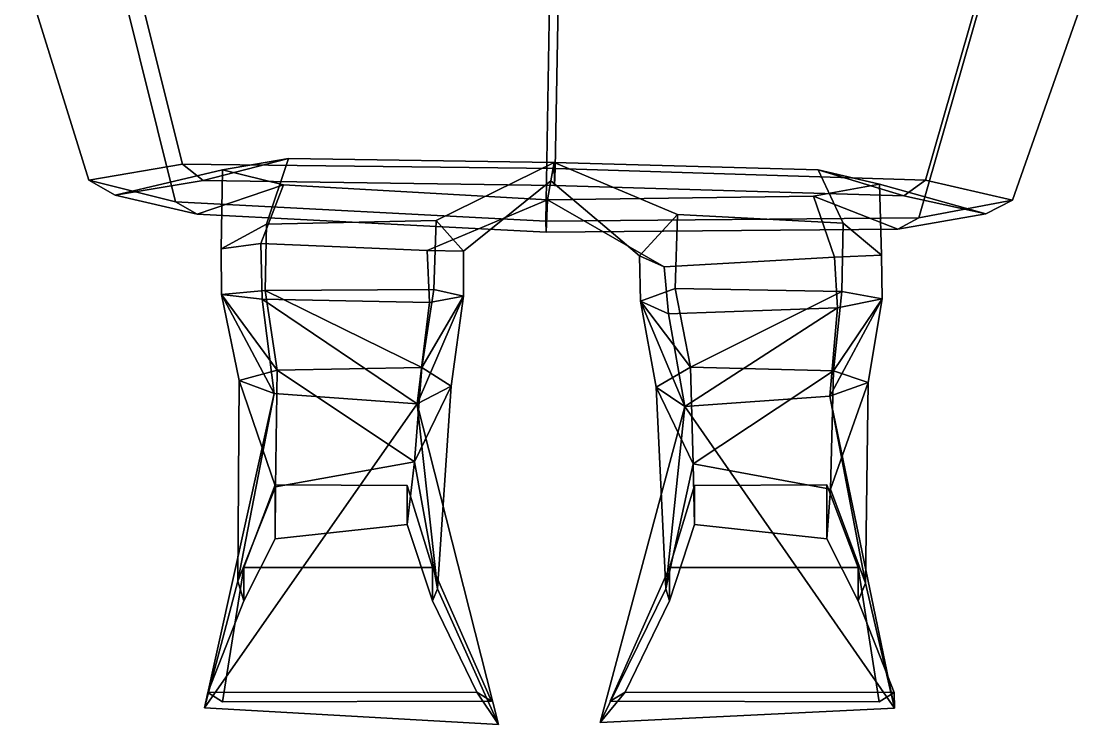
# Model space of a CAD drawing. Extents: x -144 to 140, y -159 to 354.
# Drawn here: x -134.1 to 132.1, y -158.7 to 16.8 of the extents above; entities that cross this region are included whole.
import ezdxf

# ---------------------------------------------------------------- set-up
doc = ezdxf.new("R2010")
doc.units = 0

msp = doc.modelspace()

# ---------------------------------------------------------------- linework, layer by layer
for points in [[(-107.418007, 35.473358, 82.283066), (-134.13707, 31.507385, -1.033734), (-117.246819, -22.814362, -3.972166), (-93.907188, -18.775284, 79.383064)], [(-0.818775, -19.857834, 112.339821), (0.136332, 35.04097, 115.124329), (-107.418007, 35.473358, 82.283066), (-93.907188, -18.775284, 79.383064)], [(-0.818775, -19.857834, 112.339821), (91.641678, -22.789871, 77.272896), (107.029205, 30.833511, 79.844246), (0.136332, 35.04097, 115.124329)], [(-117.246819, -22.814362, -3.972166), (-134.13707, 31.507385, -1.033734), (-109.110168, 26.0177, -92.375687), (-95.59935, -28.230927, -95.275688)], [(107.029205, 30.833511, 79.844246), (91.641678, -22.789871, 77.272896), (113.361183, -27.803864, -6.594772), (132.128159, 25.746399, -4.061855)], [(-95.59935, -28.230927, -95.275688), (-109.110168, 26.0177, -92.375687), (-2.214876, 21.903366, -127.652023), (-3.170882, -33.00119, -130.435852)], [(113.361183, -27.803864, -6.594772), (89.949516, -32.245514, -97.385857), (105.337044, 21.377869, -94.814507), (132.128159, 25.746399, -4.061855)], [(89.949516, -32.245514, -97.385857), (-3.170882, -33.00119, -130.435852), (-2.214876, 21.903366, -127.652023), (105.337044, 21.377869, -94.814507)], [(-88.746819, -22.904999, 70.724678), (-110.678947, -26.517075, -4.228092), (-83.915222, -20.248856, -4.183941), (-67.461845, -17.358643, 55.366081)], [(-1.000756, -24.116219, 99.821938), (-88.746819, -22.904999, 70.724678), (-67.461845, -17.358643, 55.366081), (-1.085556, -18.35643, 79.020203)], [(-67.461845, -17.358643, 55.366081), (-83.915222, -20.248856, -4.183941), (-84.198387, -39.912201, -4.879752), (-72.879608, -33.756042, 34.958607)], [(-1.085556, -18.35643, 79.020203), (-67.461845, -17.358643, 55.366081), (-72.879608, -33.756042, 34.958607), (-30.541588, -32.887985, 56.33894)], [(-1.904783, -22.934204, -5.537394), (-1.085556, -18.35643, 79.020203), (-30.541588, -32.887985, 56.33894), (-23.767452, -40.551697, -6.035616)], [(20.210032, -41.680817, -5.263466), (29.724386, -31.340378, 56.627495), (-1.085556, -18.35643, 79.020203), (-1.904783, -22.934204, -5.537394)], [(-1.085556, -18.35643, 79.020203), (29.724386, -31.340378, 56.627495), (71.074806, -33.523972, 33.236935), (64.847923, -20.221329, 53.861378)], [(-1.000756, -24.116219, 99.821938), (-1.085556, -18.35643, 79.020203), (64.847923, -20.221329, 53.861378), (86.194351, -26.690079, 68.735146)], [(-93.907188, -18.775284, 79.383064), (-117.246819, -22.814362, -3.972166), (-110.678947, -26.517075, -4.228092), (-88.746819, -22.904999, 70.724678)], [(-110.678947, -26.517075, -4.228092), (-90.244308, -31.272835, -83.840591), (-68.645134, -23.970749, -66.7686), (-83.915222, -20.248856, -4.183941)], [(-0.818775, -19.857834, 112.339821), (-93.907188, -18.775284, 79.383064), (-88.746819, -22.904999, 70.724678), (-1.000756, -24.116219, 99.821938)], [(-83.915222, -20.248856, -4.183941), (-68.645134, -23.970749, -66.7686), (-74.325798, -38.629044, -47.434235), (-84.198387, -39.912201, -4.879752)], [(-0.818775, -19.857834, 112.339821), (-1.000756, -24.116219, 99.821938), (86.194351, -26.690079, 68.735146), (91.641678, -22.789871, 77.272896)], [(64.847923, -20.221329, 53.861378), (71.074806, -33.523972, 33.236935), (80.624733, -41.518723, -6.981206), (80.143913, -23.798485, -6.049716)], [(86.194351, -26.690079, 68.735146), (64.847923, -20.221329, 53.861378), (80.143913, -23.798485, -6.049716), (106.669464, -31.219681, -6.699903)], [(-117.246819, -22.814362, -3.972166), (-95.59935, -28.230927, -95.275688), (-90.244308, -31.272835, -83.840591), (-110.678947, -26.517075, -4.228092)], [(-2.75684, -27.695404, -93.483505), (-1.904783, -22.934204, -5.537394), (-23.767452, -40.551697, -6.035616), (-32.766502, -40.384911, -70.419273)], [(20.210032, -41.680817, -5.263466), (-1.904783, -22.934204, -5.537394), (-2.75684, -27.695404, -93.483505), (26.370218, -44.461021, -70.219231)], [(80.143913, -23.798485, -6.049716), (80.624733, -41.518723, -6.981206), (68.894592, -42.052399, -49.213436), (63.664631, -26.833443, -68.2733)], [(106.669464, -31.219681, -6.699903), (80.143913, -23.798485, -6.049716), (63.664631, -26.833443, -68.2733), (84.696861, -35.057907, -85.830124)], [(91.641678, -22.789871, 77.272896), (86.194351, -26.690079, 68.735146), (106.669464, -31.219681, -6.699903), (113.361183, -27.803864, -6.594772)], [(-90.244308, -31.272835, -83.840591), (-3.082267, -35.747498, -115.023788), (-2.75684, -27.695404, -93.483505), (-68.645134, -23.970749, -66.7686)], [(-68.645134, -23.970749, -66.7686), (-2.75684, -27.695404, -93.483505), (-32.766502, -40.384911, -70.419273), (-74.325798, -38.629044, -47.434235)], [(-95.59935, -28.230927, -95.275688), (-3.170882, -33.00119, -130.435852), (-3.082267, -35.747498, -115.023788), (-90.244308, -31.272835, -83.840591)], [(84.696861, -35.057907, -85.830124), (63.664631, -26.833443, -68.2733), (-2.75684, -27.695404, -93.483505), (-3.082267, -35.747498, -115.023788)], [(63.664631, -26.833443, -68.2733), (68.894592, -42.052399, -49.213436), (26.370218, -44.461021, -70.219231), (-2.75684, -27.695404, -93.483505)], [(113.361183, -27.803864, -6.594772), (106.669464, -31.219681, -6.699903), (84.696861, -35.057907, -85.830124), (89.949516, -32.245514, -97.385857)], [(29.141212, -49.82457, 19.910919), (29.724386, -31.340378, 56.627495), (20.210032, -41.680817, -5.263466), (20.432369, -52.984497, -6.533255)], [(29.141212, -49.82457, 19.910919), (70.783424, -50.562103, 8.992541), (71.074806, -33.523972, 33.236935), (29.724386, -31.340378, 56.627495)], [(-73.256104, -50.347931, 10.046088), (-72.879608, -33.756042, 34.958607), (-84.198387, -39.912201, -4.879752), (-84.190483, -51.31723, -6.864259)], [(-31.114977, -50.05719, 18.674234), (-30.541588, -32.887985, 56.33894), (-72.879608, -33.756042, 34.958607), (-73.256104, -50.347931, 10.046088)], [(-31.114977, -50.05719, 18.674234), (-23.759497, -51.734047, -8.176327), (-23.767452, -40.551697, -6.035616), (-30.541588, -32.887985, 56.33894)], [(89.949516, -32.245514, -97.385857), (84.696861, -35.057907, -85.830124), (-3.082267, -35.747498, -115.023788), (-3.170882, -33.00119, -130.435852)], [(70.783424, -50.562103, 8.992541), (80.843056, -52.455009, -8.508617), (80.624733, -41.518723, -6.981206), (71.074806, -33.523972, 33.236935)], [(-84.190483, -51.31723, -6.864259), (-84.198387, -39.912201, -4.879752), (-74.325798, -38.629044, -47.434235), (-73.970856, -52.50251, -25.384203)], [(-73.970856, -52.50251, -25.384203), (-74.325798, -38.629044, -47.434235), (-32.766502, -40.384911, -70.419273), (-32.214588, -53.371933, -35.833904)], [(-23.759497, -51.734047, -8.176327), (-32.214588, -53.371933, -35.833904), (-32.766502, -40.384911, -70.419273), (-23.767452, -40.551697, -6.035616)], [(20.432369, -52.984497, -6.533255), (20.210032, -41.680817, -5.263466), (26.370218, -44.461021, -70.219231), (27.470352, -56.139297, -34.644268)], [(69.697365, -54.666672, -26.468332), (27.470352, -56.139297, -34.644268), (26.370218, -44.461021, -70.219231), (68.894592, -42.052399, -49.213436)], [(80.843056, -52.455009, -8.508617), (69.697365, -54.666672, -26.468332), (68.894592, -42.052399, -49.213436), (80.624733, -41.518723, -6.981206)], [(-70.292267, -70.189896, 22.728813), (-73.256104, -50.347931, 10.046088), (-84.190483, -51.31723, -6.864259)], [(-34.149857, -69.5858, 30.668442), (-31.114977, -50.05719, 18.674234), (-73.256104, -50.347931, 10.046088)], [(-34.149857, -69.5858, 30.668442), (-73.256104, -50.347931, 10.046088), (-70.292267, -70.189896, 22.728813)], [(-34.149857, -69.5858, 30.668442), (-23.759497, -51.734047, -8.176327), (-31.114977, -50.05719, 18.674234)], [(32.98431, -69.493675, 32.876877), (29.141212, -49.82457, 19.910919), (20.432369, -52.984497, -6.533255)], [(32.98431, -69.493675, 32.876877), (70.783424, -50.562103, 8.992541), (29.141212, -49.82457, 19.910919)], [(32.98431, -69.493675, 32.876877), (68.669289, -70.404984, 22.969357), (70.783424, -50.562103, 8.992541)], [(68.669289, -70.404984, 22.969357), (80.843056, -52.455009, -8.508617), (70.783424, -50.562103, 8.992541)], [(-70.292267, -70.189896, 22.728813), (-84.190483, -51.31723, -6.864259), (-79.7192, -72.778648, 7.327122)], [(-79.7192, -72.778648, 7.327122), (-84.190483, -51.31723, -6.864259), (-71.023239, -76.048904, -9.491261)], [(-71.023239, -76.048904, -9.491261), (-84.190483, -51.31723, -6.864259), (-73.970856, -52.50251, -25.384203)], [(-71.023239, -76.048904, -9.491261), (-73.970856, -52.50251, -25.384203), (-35.274426, -78.599663, -18.9009)], [(-35.274426, -78.599663, -18.9009), (-73.970856, -52.50251, -25.384203), (-32.214588, -53.371933, -35.833904)], [(-35.274426, -78.599663, -18.9009), (-32.214588, -53.371933, -35.833904), (-23.759497, -51.734047, -8.176327)], [(-26.795235, -74.211716, 6.244945), (-35.274426, -78.599663, -18.9009), (-23.759497, -51.734047, -8.176327)], [(-34.149857, -69.5858, 30.668442), (-26.795235, -74.211716, 6.244945), (-23.759497, -51.734047, -8.176327)], [(32.98431, -69.493675, 32.876877), (20.432369, -52.984497, -6.533255), (24.379219, -74.452126, 8.822604)], [(31.549742, -79.265388, -16.812836), (20.432369, -52.984497, -6.533255), (27.470352, -56.139297, -34.644268)], [(24.379219, -74.452126, 8.822604), (20.432369, -52.984497, -6.533255), (31.549742, -79.265388, -16.812836)], [(67.736816, -76.756599, -9.32896), (69.697365, -54.666672, -26.468332), (80.843056, -52.455009, -8.508617)], [(77.28907, -73.276115, 7.0384), (67.736816, -76.756599, -9.32896), (80.843056, -52.455009, -8.508617)], [(68.669289, -70.404984, 22.969357), (77.28907, -73.276115, 7.0384), (80.843056, -52.455009, -8.508617)], [(31.549742, -79.265388, -16.812836), (27.470352, -56.139297, -34.644268), (69.697365, -54.666672, -26.468332)], [(67.736816, -76.756599, -9.32896), (31.549742, -79.265388, -16.812836), (69.697365, -54.666672, -26.468332)], [(-70.669777, -99.328194, 9.453197), (-70.292267, -70.189896, 22.728813), (-79.7192, -72.778648, 7.327122)], [(-70.669777, -99.328194, 9.453197), (-35.985676, -93.118439, 17.981371), (-70.292267, -70.189896, 22.728813)], [(-35.985676, -93.118439, 17.981371), (-34.149857, -69.5858, 30.668442), (-70.292267, -70.189896, 22.728813)], [(-35.985676, -93.118439, 17.981371), (-26.795235, -74.211716, 6.244945), (-34.149857, -69.5858, 30.668442)], [(33.641273, -93.592102, 19.303957), (32.98431, -69.493675, 32.876877), (24.379219, -74.452126, 8.822604)], [(33.641273, -93.592102, 19.303957), (68.669289, -70.404984, 22.969357), (32.98431, -69.493675, 32.876877)], [(67.926498, -99.951912, 9.172454), (68.669289, -70.404984, 22.969357), (33.641273, -93.592102, 19.303957)], [(67.926498, -99.951912, 9.172454), (77.28907, -73.276115, 7.0384), (68.669289, -70.404984, 22.969357)], [(-80.053078, -122.903282, -5.164584), (-70.669777, -99.328194, 9.453197), (-79.7192, -72.778648, 7.327122)], [(-80.053078, -122.903282, -5.164584), (-79.7192, -72.778648, 7.327122), (-71.023239, -76.048904, -9.491261)], [(-30.203533, -124.772423, -5.923034), (-26.795235, -74.211716, 6.244945), (-35.985676, -93.118439, 17.981371)], [(-30.203533, -124.772423, -5.923034), (-35.274426, -78.599663, -18.9009), (-26.795235, -74.211716, 6.244945)], [(26.790926, -124.779617, -4.886253), (33.641273, -93.592102, 19.303957), (24.379219, -74.452126, 8.822604)], [(26.790926, -124.779617, -4.886253), (24.379219, -74.452126, 8.822604), (31.549742, -79.265388, -16.812836)], [(76.632652, -123.368484, -6.259735), (67.736816, -76.756599, -9.32896), (77.28907, -73.276115, 7.0384)], [(76.632652, -123.368484, -6.259735), (77.28907, -73.276115, 7.0384), (67.926498, -99.951912, 9.172454)], [(-88.391846, -154.485657, -28.643616), (-80.053078, -122.903282, -5.164584), (-71.023239, -76.048904, -9.491261)], [(-88.391846, -154.485657, -28.643616), (-71.023239, -76.048904, -9.491261), (-35.274426, -78.599663, -18.9009)], [(83.908287, -154.619675, -30.637472), (31.549742, -79.265388, -16.812836), (67.736816, -76.756599, -9.32896)], [(83.908287, -154.619675, -30.637472), (67.736816, -76.756599, -9.32896), (76.632652, -123.368484, -6.259735)], [(-14.949438, -158.713455, -31.485825), (-88.391846, -154.485657, -28.643616), (-35.274426, -78.599663, -18.9009)], [(-14.949438, -158.713455, -31.485825), (-35.274426, -78.599663, -18.9009), (-30.203533, -124.772423, -5.923034)], [(10.402339, -158.140717, -30.362408), (26.790926, -124.779617, -4.886253), (31.549742, -79.265388, -16.812836)], [(10.402339, -158.140717, -30.362408), (31.549742, -79.265388, -16.812836), (83.908287, -154.619675, -30.637472)], [(-35.985676, -93.118439, 17.981371), (-70.669777, -99.328194, 9.453197), (-70.777412, -112.334427, 35.947453), (-37.787899, -108.736435, 35.947453)], [(-30.203533, -124.772423, -5.923034), (-35.985676, -93.118439, 17.981371), (-37.787899, -108.736435, 35.947453), (-31.473774, -127.827744, 43.725594)], [(26.790926, -124.779617, -4.886253), (27.673773, -127.827744, 43.725594), (33.987896, -108.736435, 35.947453), (33.641273, -93.592102, 19.303957)], [(33.641273, -93.592102, 19.303957), (33.987896, -108.736435, 35.947453), (66.977409, -112.334427, 35.947453), (67.926498, -99.951912, 9.172454)], [(-80.053078, -122.903282, -5.164584), (-78.613716, -127.827744, 43.725594), (-70.777412, -112.334427, 35.947453), (-70.669777, -99.328194, 9.453197)], [(-31.473774, -119.444244, 102.617195), (-37.787899, -98.998032, 87.801697), (-70.777412, -98.812729, 87.801697), (-78.613716, -119.444244, 102.617195)], [(-78.613716, -119.444244, 102.617195), (-70.777412, -98.812729, 87.801697), (-70.777412, -112.334427, 35.947453), (-78.613716, -127.827744, 43.725594)], [(-37.787899, -98.998032, 87.801697), (-37.787899, -108.736435, 35.947453), (-70.777412, -112.334427, 35.947453), (-70.777412, -98.812729, 87.801697)], [(-31.473774, -119.444244, 102.617195), (-31.473774, -127.827744, 43.725594), (-37.787899, -108.736435, 35.947453), (-37.787899, -98.998032, 87.801697)], [(27.673773, -119.444244, 102.617195), (74.813721, -119.444244, 102.617195), (66.977409, -98.812729, 87.801697), (33.987896, -98.998032, 87.801697)], [(27.673773, -119.444244, 102.617195), (33.987896, -98.998032, 87.801697), (33.987896, -108.736435, 35.947453), (27.673773, -127.827744, 43.725594)], [(33.987896, -98.998032, 87.801697), (66.977409, -98.812729, 87.801697), (66.977409, -112.334427, 35.947453), (33.987896, -108.736435, 35.947453)], [(74.813721, -119.444244, 102.617195), (74.813721, -127.827744, 43.725594), (66.977409, -112.334427, 35.947453), (66.977409, -98.812729, 87.801697)], [(76.632652, -123.368484, -6.259735), (67.926498, -99.951912, 9.172454), (66.977409, -112.334427, 35.947453), (74.813721, -127.827744, 43.725594)], [(-83.890282, -153.02951, 102.617195), (-78.613716, -119.444244, 102.617195), (-78.613716, -127.827744, 43.725594), (-87.594154, -150.723206, 36.317848)], [(-16.70689, -152.844193, 102.617195), (-31.473774, -119.444244, 102.617195), (-78.613716, -119.444244, 102.617195), (-83.890282, -153.02951, 102.617195)], [(-16.70689, -152.844193, 102.617195), (-20.410763, -150.61731, 32.613968), (-31.473774, -127.827744, 43.725594), (-31.473774, -119.444244, 102.617195)], [(12.906889, -152.844193, 102.617195), (80.090286, -153.02951, 102.617195), (74.813721, -119.444244, 102.617195), (27.673773, -119.444244, 102.617195)], [(12.906889, -152.844193, 102.617195), (27.673773, -119.444244, 102.617195), (27.673773, -127.827744, 43.725594), (16.610764, -150.61731, 32.613968)], [(80.090286, -153.02951, 102.617195), (83.794151, -150.723206, 36.317848), (74.813721, -127.827744, 43.725594), (74.813721, -119.444244, 102.617195)], [(-88.391846, -154.485657, -28.643616), (-87.594154, -150.723206, 36.317848), (-78.613716, -127.827744, 43.725594), (-80.053078, -122.903282, -5.164584)], [(-14.949438, -158.713455, -31.485825), (-30.203533, -124.772423, -5.923034), (-31.473774, -127.827744, 43.725594), (-20.410763, -150.61731, 32.613968)], [(10.402339, -158.140717, -30.362408), (16.610764, -150.61731, 32.613968), (27.673773, -127.827744, 43.725594), (26.790926, -124.779617, -4.886253)], [(83.908287, -154.619675, -30.637472), (76.632652, -123.368484, -6.259735), (74.813721, -127.827744, 43.725594), (83.794151, -150.723206, 36.317848)], [(-88.391846, -154.485657, -28.643616), (-14.949438, -158.713455, -31.485825), (-20.410763, -150.61731, 32.613968), (-87.594154, -150.723206, 36.317848)], [(-83.890282, -153.02951, 102.617195), (-87.594154, -150.723206, 36.317848), (-20.410763, -150.61731, 32.613968), (-16.70689, -152.844193, 102.617195)], [(83.908287, -154.619675, -30.637472), (83.794151, -150.723206, 36.317848), (16.610764, -150.61731, 32.613968), (10.402339, -158.140717, -30.362408)], [(80.090286, -153.02951, 102.617195), (12.906889, -152.844193, 102.617195), (16.610764, -150.61731, 32.613968), (83.794151, -150.723206, 36.317848)]]:
    msp.add_3dface(points)

doc.saveas('drawing.dxf')
